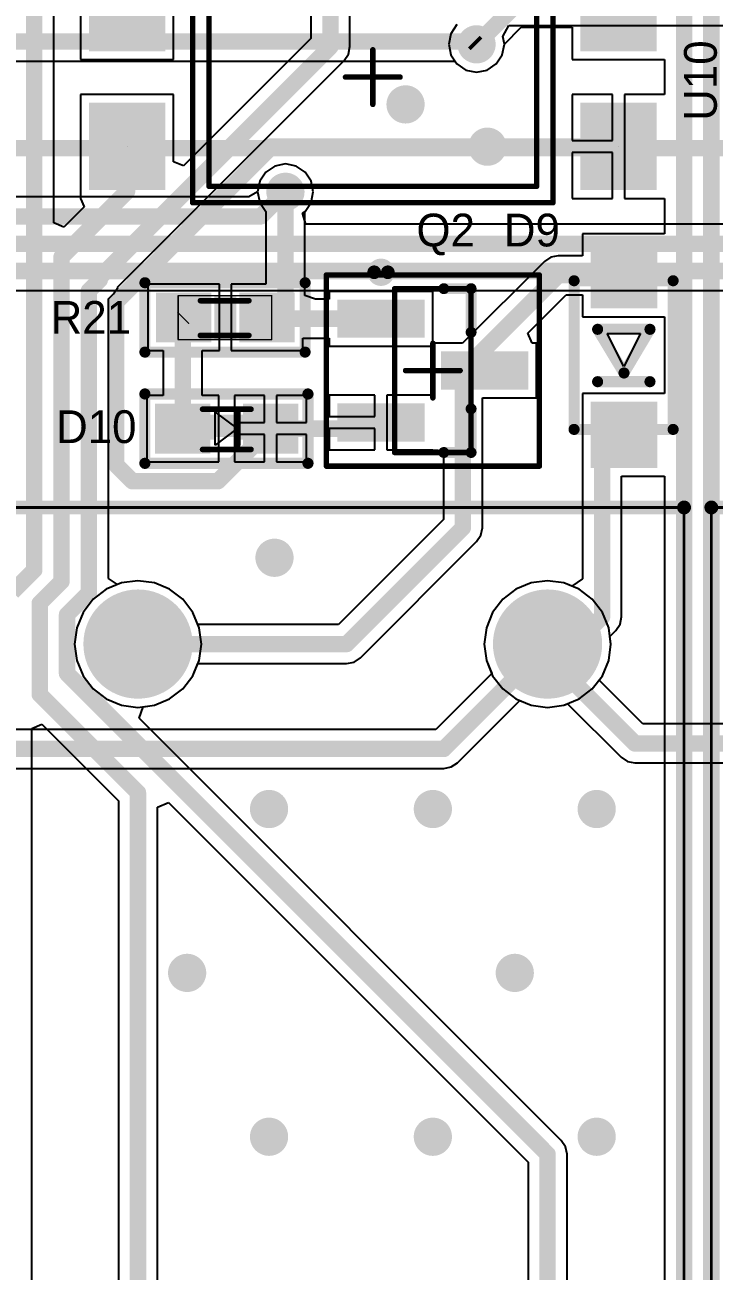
# Model space of a CAD drawing. Header units: millimetres. Extents: x 59 to 152, y 30 to 146.
# Drawn here: x 101.03 to 113.65, y 98.54 to 121.36 of the extents above; entities that cross this region are included whole.
import ezdxf

# ---------------------------------------------------------------- set-up
doc = ezdxf.new("R2010")
doc.units = ezdxf.units.MM
for name, color, linetype in [('BottomLayer', 5, 'Continuous'), ('BottomSolder', 6, 'Continuous'), ('Mechanical1', 6, 'Continuous'), ('Mechanical13', 56, 'Continuous'), ('Mechanical15', 56, 'Continuous'), ('Mechanical16', 56, 'Continuous'), ('Mechanical2', 216, 'Continuous'), ('Mechanical6', 56, 'Continuous'), ('MultiLayer', 9, 'Continuous'), ('PadHoleLayer', 156, 'Continuous'), ('TopLayer', 1, 'Continuous'), ('TopOverlay', 2, 'Continuous'), ('TopPaste', 8, 'Continuous'), ('TopSolder', 216, 'Continuous'), ('ViaHoleLayer', 16, 'Continuous')]:
    doc.layers.add(name, color=color, linetype=linetype)

# ---------------------------------------------------------------- blocks, each defined once
blk = doc.blocks.new('SOD123F_223')
at = {"layer": 'Mechanical16', "const_width": 0.203}
for points in [[(-1.35, 0.914), (-1.35, -0.9)], [(1.372, 0.914), (1.372, -0.9)]]:
    blk.add_lwpolyline(points, dxfattribs=at)
at = {"layer": 'Mechanical16', "const_width": 0.102}
for points in [[(-1.401, 0.914, 1), (-1.299, 0.914, 1)], [(1.321, 0.914, 1), (1.422, 0.914, 1)], [(-1.401, -0.9, 1), (-1.299, -0.9, 1)], [(1.321, -0.9, 1), (1.422, -0.9, 1)]]:
    blk.add_lwpolyline(points, format="xyb", close=True, dxfattribs=at)
at = {"layer": 'Mechanical16'}
for points in [[(-1.8, -0.4), (-1.4, -0.4), (-1.8, 0.407), (-1.4, 0.407)], [(1.422, -0.4), (1.803, -0.4), (1.422, 0.406), (1.803, 0.406)]]:
    blk.add_solid(points, dxfattribs=at)
at = {"layer": 'TopLayer'}
for points in [[(-2.009, -0.559), (-0.891, -0.559), (-2.009, 0.559), (-0.891, 0.559)], [(0.914, -0.559), (2.032, -0.559), (0.914, 0.559), (2.032, 0.559)]]:
    blk.add_solid(points, dxfattribs=at)
at = {"layer": 'TopOverlay'}
for p, q in [((-0.2, 0), (0.406, 0.305)), ((0.406, 0.305), (0.406, -0.3)), ((0.406, -0.3), (-0.2, 0))]:
    blk.add_line(p, q, dxfattribs=at)
at = {"layer": 'TopOverlay', "const_width": 0.203}
for points in [[(-1.35, 0.914), (1.372, 0.914)], [(-0.476, 0.483), (-0.476, -0.476)], [(0.483, 0.483), (-0.318, 0)], [(0.483, 0.483), (0.483, -0.476)], [(-0.318, 0), (0.483, -0.476)], [(-1.35, -0.9), (1.372, -0.9)]]:
    blk.add_lwpolyline(points, dxfattribs=at)
at = {"layer": 'TopOverlay', "const_width": 0.102}
for points in [[(-1.401, 0.914, 1), (-1.299, 0.914, 1)], [(1.321, 0.914, 1), (1.422, 0.914, 1)], [(-0.527, 0.483, 1), (-0.426, 0.483, 1)], [(0.432, 0.483, 1), (0.533, 0.483, 1)], [(0.432, 0.483, 1), (0.533, 0.483, 1)], [(-0.368, 0, 1), (-0.267, 0, 1)], [(-0.368, 0, 1), (-0.267, 0, 1)], [(-0.527, -0.476, 1), (-0.426, -0.476, 1)], [(0.432, -0.476, 1), (0.533, -0.476, 1)], [(0.432, -0.476, 1), (0.533, -0.476, 1)], [(-1.401, -0.9, 1), (-1.299, -0.9, 1)], [(1.321, -0.9, 1), (1.422, -0.9, 1)]]:
    blk.add_lwpolyline(points, format="xyb", close=True, dxfattribs=at)
at = {"layer": 'TopPaste'}
for points in [[(-2.009, -0.559), (-0.891, -0.559), (-2.009, 0.559), (-0.891, 0.559)], [(0.914, -0.559), (2.032, -0.559), (0.914, 0.559), (2.032, 0.559)]]:
    blk.add_solid(points, dxfattribs=at)
at = {"layer": 'TopSolder'}
for points in [[(-2.059, -0.609), (-0.841, -0.609), (-2.059, 0.609), (-0.841, 0.609)], [(0.864, -0.609), (2.082, -0.609), (0.864, 0.609), (2.082, 0.609)]]:
    blk.add_solid(points, dxfattribs=at)
blk = doc.blocks.new('S______RTE24024_242')
at = {"layer": 'BottomLayer', "const_width": 0.95}
for points in [[(-13.175, 3.75, 1), (-12.225, 3.75, 1)], [(-13.175, -3.75, 1), (-12.225, -3.75, 1)]]:
    blk.add_lwpolyline(points, format="xyb", close=True, dxfattribs=at)
at = {"layer": 'BottomSolder', "const_width": 1}
for points in [[(-13.2, 3.75, 1), (-12.2, 3.75, 1)], [(-13.2, -3.75, 1), (-12.2, -3.75, 1)]]:
    blk.add_lwpolyline(points, format="xyb", close=True, dxfattribs=at)
at = {"layer": 'Mechanical1', "const_width": 0.05}
for points in [[(15.2, 6.25), (-15.2, 6.25)], [(-15.2, -6.25), (-15.2, 6.25)]]:
    blk.add_lwpolyline(points, dxfattribs=at)
at = {"layer": 'Mechanical1', "const_width": 0.025}
blk.add_lwpolyline([(-15.212, 6.25, 1), (-15.188, 6.25, 1)], format="xyb", close=True, dxfattribs=at)
blk.add_lwpolyline([(-15.212, 6.25, 1), (-15.188, 6.25, 1)], format="xyb", close=True, dxfattribs=at)
at = {"layer": 'Mechanical15', "const_width": 0.05}
for points in [[(15.2, 6.25), (-15.2, 6.25)], [(-15.2, -6.25), (-15.2, 6.25)]]:
    blk.add_lwpolyline(points, dxfattribs=at)
at = {"layer": 'Mechanical15', "const_width": 0.025}
blk.add_lwpolyline([(-15.212, 6.25, 1), (-15.188, 6.25, 1)], format="xyb", close=True, dxfattribs=at)
blk.add_lwpolyline([(-15.212, 6.25, 1), (-15.188, 6.25, 1)], format="xyb", close=True, dxfattribs=at)
at = {"layer": 'Mechanical2', "const_width": 0.05}
for points in [[(-15.2, -6.25), (-15.2, 6.25)], [(15.2, 6.25), (-15.2, 6.25)]]:
    blk.add_lwpolyline(points, dxfattribs=at)
at = {"layer": 'Mechanical2', "const_width": 0.025}
blk.add_lwpolyline([(-15.212, 6.25, 1), (-15.188, 6.25, 1)], format="xyb", close=True, dxfattribs=at)
blk.add_lwpolyline([(-15.212, 6.25, 1), (-15.188, 6.25, 1)], format="xyb", close=True, dxfattribs=at)
at = {"layer": 'MultiLayer', "const_width": 0.95}
for points in [[(-13.175, 3.75, 1), (-12.225, 3.75, 1)], [(-13.175, -3.75, 1), (-12.225, -3.75, 1)]]:
    blk.add_lwpolyline(points, format="xyb", close=True, dxfattribs=at)
at = {"layer": 'PadHoleLayer', "const_width": 0.65}
for points in [[(-13.025, 3.75, 1), (-12.375, 3.75, 1)], [(-13.025, -3.75, 1), (-12.375, -3.75, 1)]]:
    blk.add_lwpolyline(points, format="xyb", close=True, dxfattribs=at)
at = {"layer": 'TopLayer', "const_width": 0.95}
for points in [[(-13.175, 3.75, 1), (-12.225, 3.75, 1)], [(-13.175, -3.75, 1), (-12.225, -3.75, 1)]]:
    blk.add_lwpolyline(points, format="xyb", close=True, dxfattribs=at)
at = {"layer": 'TopOverlay', "const_width": 0.254}
for points in [[(-15.2, -6.25), (-15.2, 6.25)], [(15.2, 6.25), (-15.2, 6.25)]]:
    blk.add_lwpolyline(points, dxfattribs=at)
at = {"layer": 'TopOverlay', "const_width": 0.127}
blk.add_lwpolyline([(-15.264, 6.25, 1), (-15.137, 6.25, 1)], format="xyb", close=True, dxfattribs=at)
blk.add_lwpolyline([(-15.264, 6.25, 1), (-15.137, 6.25, 1)], format="xyb", close=True, dxfattribs=at)
at = {"layer": 'TopSolder', "const_width": 1}
for points in [[(-13.2, 3.75, 1), (-12.2, 3.75, 1)], [(-13.2, -3.75, 1), (-12.2, -3.75, 1)]]:
    blk.add_lwpolyline(points, format="xyb", close=True, dxfattribs=at)
blk = doc.blocks.new('SOT23_3N_247')
at = {"layer": 'Mechanical13', "const_width": 0.1}
for points in [[(-0.7, -1.5), (-0.7, 1.5)], [(-0.7, 1.5), (0.7, 1.5)], [(0.7, -1.5), (0.7, 1.5)], [(-0.7, -1.5), (0.7, -1.5)]]:
    blk.add_lwpolyline(points, dxfattribs=at)
at = {"layer": 'Mechanical13', "const_width": 0.05}
for points in [[(-0.725, 1.5, 1), (-0.675, 1.5, 1)], [(-0.725, 1.5, 1), (-0.675, 1.5, 1)], [(0.675, 1.5, 1), (0.725, 1.5, 1)], [(0.675, 1.5, 1), (0.725, 1.5, 1)], [(-0.725, -1.5, 1), (-0.675, -1.5, 1)], [(-0.725, -1.5, 1), (-0.675, -1.5, 1)], [(0.675, -1.5, 1), (0.725, -1.5, 1)], [(0.675, -1.5, 1), (0.725, -1.5, 1)]]:
    blk.add_lwpolyline(points, format="xyb", close=True, dxfattribs=at)
at = {"layer": 'Mechanical15', "const_width": 0.1}
for points in [[(-1.95, -1.75), (-1.95, 1.75)], [(-1.95, 1.75), (1.95, 1.75)], [(1.95, -1.75), (1.95, 1.75)], [(0, -0.5), (0, 0.5)], [(-0.5, 0), (0.5, 0)], [(-1.95, -1.75), (1.95, -1.75)]]:
    blk.add_lwpolyline(points, dxfattribs=at)
at = {"layer": 'Mechanical15', "const_width": 0.05}
for points in [[(-1.975, 1.75, 1), (-1.925, 1.75, 1)], [(-1.975, 1.75, 1), (-1.925, 1.75, 1)], [(1.925, 1.75, 1), (1.975, 1.75, 1)], [(1.925, 1.75, 1), (1.975, 1.75, 1)], [(-0.025, 0.5, 1), (0.025, 0.5, 1)], [(-0.525, 0, 1), (-0.475, 0, 1)], [(0.475, 0, 1), (0.525, 0, 1)], [(-0.025, -0.5, 1), (0.025, -0.5, 1)], [(-1.975, -1.75, 1), (-1.925, -1.75, 1)], [(-1.975, -1.75, 1), (-1.925, -1.75, 1)], [(1.925, -1.75, 1), (1.975, -1.75, 1)], [(1.925, -1.75, 1), (1.975, -1.75, 1)]]:
    blk.add_lwpolyline(points, format="xyb", close=True, dxfattribs=at)
at = {"layer": 'TopLayer'}
for points in [[(-0.2, 0.65), (-0.2, 1.25), (-1.7, 0.65), (-1.7, 1.25)], [(1.7, -0.3), (1.7, 0.3), (0.2, -0.3), (0.2, 0.3)], [(-0.2, -1.25), (-0.2, -0.65), (-1.7, -1.25), (-1.7, -0.65)]]:
    blk.add_solid(points, dxfattribs=at)
at = {"layer": 'TopOverlay'}
for points, const_width in [([(-0.825, 1.8, 1), (-1.075, 1.8, 1)], 0.25), ([(-1.137, 1.8, 1), (-1.012, 1.8, 1)], 0.125), ([(-0.887, 1.8, 1), (-0.762, 1.8, 1)], 0.125), ([(0.15, 1.5, 1), (0.25, 1.5, 1)], 0.1), ([(0.65, 1.5, 1), (0.75, 1.5, 1)], 0.1), ([(0.65, 1.5, 1), (0.75, 1.5, 1)], 0.1), ([(0.65, 0.7, 1), (0.75, 0.7, 1)], 0.1), ([(0.65, -0.7, 1), (0.75, -0.7, 1)], 0.1), ([(0.15, -1.5, 1), (0.25, -1.5, 1)], 0.1), ([(0.65, -1.5, 1), (0.75, -1.5, 1)], 0.1), ([(0.65, -1.5, 1), (0.75, -1.5, 1)], 0.1)]:
    blk.add_lwpolyline(points, format="xyb", close=True, dxfattribs=dict(at, const_width=const_width))
at = {"layer": 'TopOverlay', "const_width": 0.2}
for points in [[(0.2, 1.5), (0.7, 1.5)], [(0.7, 0.7), (0.7, 1.5)], [(0.7, -1.5), (0.7, -0.7)], [(0.2, -1.5), (0.7, -1.5)]]:
    blk.add_lwpolyline(points, dxfattribs=at)
at = {"layer": 'TopPaste'}
for points in [[(-0.2, 0.65), (-0.2, 1.25), (-1.7, 0.65), (-1.7, 1.25)], [(1.7, -0.3), (1.7, 0.3), (0.2, -0.3), (0.2, 0.3)], [(-0.2, -1.25), (-0.2, -0.65), (-1.7, -1.25), (-1.7, -0.65)]]:
    blk.add_solid(points, dxfattribs=at)
at = {"layer": 'TopSolder'}
for points in [[(-0.15, 0.6), (-0.15, 1.3), (-1.75, 0.6), (-1.75, 1.3)], [(1.75, -0.35), (1.75, 0.35), (0.15, -0.35), (0.15, 0.35)], [(-0.15, -1.3), (-0.15, -0.6), (-1.75, -1.3), (-1.75, -0.6)]]:
    blk.add_solid(points, dxfattribs=at)
blk = doc.blocks.new('R0603_273')
at = {"layer": 'Mechanical16'}
for points, const_width in [([(-0.85, 0.406), (-0.85, -0.4)], 0.0254), ([(0.864, 0.406), (-0.85, 0.406)], 0.0254), ([(0.457, 0.33), (-0.432, 0.33)], 0.102), ([(0.864, 0.406), (0.864, -0.4)], 0.0254), ([(0.864, -0.4), (-0.85, -0.4)], 0.0254), ([(0.457, -0.306), (-0.432, -0.306)], 0.102)]:
    blk.add_lwpolyline(points, dxfattribs=dict(at, const_width=const_width))
for points, const_width in [([(-0.856, 0.406, 1), (-0.844, 0.406, 1)], 0.0127), ([(-0.856, 0.406, 1), (-0.844, 0.406, 1)], 0.0127), ([(-0.457, 0.33, 1), (-0.407, 0.33, 1)], 0.0508), ([(0.432, 0.33, 1), (0.483, 0.33, 1)], 0.0508), ([(0.857, 0.406, 1), (0.87, 0.406, 1)], 0.0127), ([(0.857, 0.406, 1), (0.87, 0.406, 1)], 0.0127), ([(-0.856, -0.4, 1), (-0.844, -0.4, 1)], 0.0127), ([(-0.856, -0.4, 1), (-0.844, -0.4, 1)], 0.0127), ([(-0.457, -0.306, 1), (-0.407, -0.306, 1)], 0.0508), ([(0.432, -0.306, 1), (0.483, -0.306, 1)], 0.0508), ([(0.857, -0.4, 1), (0.87, -0.4, 1)], 0.0127), ([(0.857, -0.4, 1), (0.87, -0.4, 1)], 0.0127)]:
    blk.add_lwpolyline(points, format="xyb", close=True, dxfattribs=dict(at, const_width=const_width))
for points in [[(-0.838, -0.4), (-0.432, -0.4), (-0.838, 0.406), (-0.432, 0.406)], [(0.432, -0.4), (0.838, -0.4), (0.432, 0.406), (0.838, 0.406)]]:
    blk.add_solid(points, dxfattribs=at)
at = {"layer": 'Mechanical6'}
blk.add_solid([(-0.2, -0.4), (0.203, -0.4), (-0.2, 0.406), (0.203, 0.406)], dxfattribs=at)
at = {"layer": 'TopLayer'}
for points in [[(-1.219, -0.406), (-0.305, -0.406), (-1.219, 0.406), (-0.305, 0.406)], [(0.305, -0.406), (1.219, -0.406), (0.305, 0.406), (1.219, 0.406)]]:
    blk.add_solid(points, dxfattribs=at)
at = {"layer": 'TopOverlay', "const_width": 0.203}
for points in [[(-1.46, 0.635), (-1.46, -0.635)], [(1.473, 0.635), (-1.46, 0.635)], [(1.473, 0.635), (1.473, -0.635)], [(1.473, -0.635), (-1.46, -0.635)]]:
    blk.add_lwpolyline(points, dxfattribs=at)
at = {"layer": 'TopOverlay', "const_width": 0.102}
for points in [[(-1.511, 0.635, 1), (-1.41, 0.635, 1)], [(-1.511, 0.635, 1), (-1.41, 0.635, 1)], [(1.422, 0.635, 1), (1.524, 0.635, 1)], [(1.422, 0.635, 1), (1.524, 0.635, 1)], [(-1.511, -0.635, 1), (-1.41, -0.635, 1)], [(-1.511, -0.635, 1), (-1.41, -0.635, 1)], [(1.422, -0.635, 1), (1.524, -0.635, 1)], [(1.422, -0.635, 1), (1.524, -0.635, 1)]]:
    blk.add_lwpolyline(points, format="xyb", close=True, dxfattribs=at)
at = {"layer": 'TopPaste'}
for points in [[(-1.219, -0.406), (-0.305, -0.406), (-1.219, 0.406), (-0.305, 0.406)], [(0.305, -0.406), (1.219, -0.406), (0.305, 0.406), (1.219, 0.406)]]:
    blk.add_solid(points, dxfattribs=at)
at = {"layer": 'TopSolder'}
for points in [[(-1.269, -0.456), (-0.255, -0.456), (-1.269, 0.456), (-0.255, 0.456)], [(0.255, -0.456), (1.269, -0.456), (0.255, 0.456), (1.269, 0.456)]]:
    blk.add_solid(points, dxfattribs=at)
blk = doc.blocks.new('LTV_816S_312')
at = {"layer": 'Mechanical13', "const_width": 0.1}
for points in [[(-2.3, -3.3), (-2.3, 3.3)], [(2.3, 3.3), (-2.3, 3.3)], [(2.3, -3.3), (2.3, 3.3)], [(2.3, -3.3), (-2.3, -3.3)]]:
    blk.add_lwpolyline(points, dxfattribs=at)
at = {"layer": 'Mechanical13', "const_width": 0.05}
for points in [[(-2.325, 3.3, 1), (-2.275, 3.3, 1)], [(-2.325, 3.3, 1), (-2.275, 3.3, 1)], [(2.275, 3.3, 1), (2.325, 3.3, 1)], [(2.275, 3.3, 1), (2.325, 3.3, 1)], [(-2.325, -3.3, 1), (-2.275, -3.3, 1)], [(-2.325, -3.3, 1), (-2.275, -3.3, 1)], [(2.275, -3.3, 1), (2.325, -3.3, 1)], [(2.275, -3.3, 1), (2.325, -3.3, 1)]]:
    blk.add_lwpolyline(points, format="xyb", close=True, dxfattribs=at)
at = {"layer": 'Mechanical15'}
for points, const_width in [([(2.3, 3.3), (-2.3, 3.3)], 0.05), ([(-2.3, -3.3), (-2.3, 3.3)], 0.05), ([(2.3, -3.3), (2.3, 3.3)], 0.05), ([(0, -0.5), (0, 0.5)], 0.1), ([(0.5, 0), (-0.5, 0)], 0.1), ([(2.3, -3.3), (-2.3, -3.3)], 0.05)]:
    blk.add_lwpolyline(points, dxfattribs=dict(at, const_width=const_width))
for points, const_width in [([(-2.312, 3.3, 1), (-2.288, 3.3, 1)], 0.025), ([(-2.312, 3.3, 1), (-2.288, 3.3, 1)], 0.025), ([(2.288, 3.3, 1), (2.312, 3.3, 1)], 0.025), ([(2.288, 3.3, 1), (2.312, 3.3, 1)], 0.025), ([(-0.025, 0.5, 1), (0.025, 0.5, 1)], 0.05), ([(-0.525, 0, 1), (-0.475, 0, 1)], 0.05), ([(0.475, 0, 1), (0.525, 0, 1)], 0.05), ([(-0.025, -0.5, 1), (0.025, -0.5, 1)], 0.05), ([(-2.312, -3.3, 1), (-2.288, -3.3, 1)], 0.025), ([(-2.312, -3.3, 1), (-2.288, -3.3, 1)], 0.025), ([(2.288, -3.3, 1), (2.312, -3.3, 1)], 0.025), ([(2.288, -3.3, 1), (2.312, -3.3, 1)], 0.025)]:
    blk.add_lwpolyline(points, format="xyb", close=True, dxfattribs=dict(at, const_width=const_width))
at = {"layer": 'PadHoleLayer'}
for points in [[(-1.27, 4.5), (-1.27, 4.5, -1), (-1.27, 4.5), (-1.27, 4.5, -1)], [(1.27, 4.5), (1.27, 4.5, -1), (1.27, 4.5), (1.27, 4.5, -1)], [(-1.27, -4.5), (-1.27, -4.5, -1), (-1.27, -4.5), (-1.27, -4.5, -1)], [(1.27, -4.5), (1.27, -4.5, -1), (1.27, -4.5), (1.27, -4.5, -1)]]:
    blk.add_lwpolyline(points, format="xyb", close=True, dxfattribs=at)
at = {"layer": 'TopLayer'}
for points in [[(-2.02, 3.85), (-0.52, 3.85), (-2.02, 5.15), (-0.52, 5.15)], [(0.52, 3.85), (2.02, 3.85), (0.52, 5.15), (2.02, 5.15)], [(-2.02, -5.15), (-0.52, -5.15), (-2.02, -3.85), (-0.52, -3.85)], [(0.52, -5.15), (2.02, -5.15), (0.52, -3.85), (2.02, -3.85)]]:
    blk.add_solid(points, dxfattribs=at)
at = {"layer": 'TopOverlay', "const_width": 0.1}
for points in [[(2, 3), (-2, 3)], [(-2, -3), (-2, 3)], [(2, -3), (2, 3)], [(2, -3), (-2, -3)]]:
    blk.add_lwpolyline(points, dxfattribs=at)
at = {"layer": 'TopOverlay'}
for points, const_width in [([(-2.025, 3, 1), (-1.975, 3, 1)], 0.05), ([(-2.025, 3, 1), (-1.975, 3, 1)], 0.05), ([(1.975, 3, 1), (2.025, 3, 1)], 0.05), ([(1.975, 3, 1), (2.025, 3, 1)], 0.05), ([(-1.375, -2.5, 1), (-1.625, -2.5, 1)], 0.25), ([(-1.687, -2.5, 1), (-1.563, -2.5, 1)], 0.125), ([(-1.437, -2.5, 1), (-1.312, -2.5, 1)], 0.125), ([(-2.025, -3, 1), (-1.975, -3, 1)], 0.05), ([(-2.025, -3, 1), (-1.975, -3, 1)], 0.05), ([(1.975, -3, 1), (2.025, -3, 1)], 0.05), ([(1.975, -3, 1), (2.025, -3, 1)], 0.05)]:
    blk.add_lwpolyline(points, format="xyb", close=True, dxfattribs=dict(at, const_width=const_width))
at = {"layer": 'TopPaste'}
for points in [[(-2.02, 3.85), (-0.52, 3.85), (-2.02, 5.15), (-0.52, 5.15)], [(0.52, 3.85), (2.02, 3.85), (0.52, 5.15), (2.02, 5.15)], [(-2.02, -5.15), (-0.52, -5.15), (-2.02, -3.85), (-0.52, -3.85)], [(0.52, -5.15), (2.02, -5.15), (0.52, -3.85), (2.02, -3.85)]]:
    blk.add_solid(points, dxfattribs=at)
at = {"layer": 'TopSolder'}
for points in [[(-2.07, 3.8), (-0.47, 3.8), (-2.07, 5.2), (-0.47, 5.2)], [(0.47, 3.8), (2.07, 3.8), (0.47, 5.2), (2.07, 5.2)], [(-2.07, -5.2), (-0.47, -5.2), (-2.07, -3.8), (-0.47, -3.8)], [(0.47, -5.2), (2.07, -5.2), (0.47, -3.8), (2.07, -3.8)]]:
    blk.add_solid(points, dxfattribs=at)
blk = doc.blocks.new('S______RTE24024_331')
at = {"layer": 'Mechanical1', "const_width": 0.05}
for points in [[(-15.2, -6.25), (-15.2, 6.25)], [(15.2, -6.25), (-15.2, -6.25)]]:
    blk.add_lwpolyline(points, dxfattribs=at)
at = {"layer": 'Mechanical1', "const_width": 0.025}
blk.add_lwpolyline([(-15.212, -6.25, 1), (-15.188, -6.25, 1)], format="xyb", close=True, dxfattribs=at)
blk.add_lwpolyline([(-15.212, -6.25, 1), (-15.188, -6.25, 1)], format="xyb", close=True, dxfattribs=at)
at = {"layer": 'Mechanical15', "const_width": 0.05}
for points in [[(-15.2, -6.25), (-15.2, 6.25)], [(15.2, -6.25), (-15.2, -6.25)]]:
    blk.add_lwpolyline(points, dxfattribs=at)
at = {"layer": 'Mechanical15', "const_width": 0.025}
blk.add_lwpolyline([(-15.212, -6.25, 1), (-15.188, -6.25, 1)], format="xyb", close=True, dxfattribs=at)
blk.add_lwpolyline([(-15.212, -6.25, 1), (-15.188, -6.25, 1)], format="xyb", close=True, dxfattribs=at)
at = {"layer": 'Mechanical2', "const_width": 0.05}
for points in [[(-15.2, -6.25), (-15.2, 6.25)], [(15.2, -6.25), (-15.2, -6.25)]]:
    blk.add_lwpolyline(points, dxfattribs=at)
at = {"layer": 'Mechanical2', "const_width": 0.025}
blk.add_lwpolyline([(-15.212, -6.25, 1), (-15.188, -6.25, 1)], format="xyb", close=True, dxfattribs=at)
blk.add_lwpolyline([(-15.212, -6.25, 1), (-15.188, -6.25, 1)], format="xyb", close=True, dxfattribs=at)
at = {"layer": 'TopOverlay', "const_width": 0.254}
for points in [[(-15.2, -6.25), (-15.2, 6.25)], [(15.2, -6.25), (-15.2, -6.25)]]:
    blk.add_lwpolyline(points, dxfattribs=at)
at = {"layer": 'TopOverlay', "const_width": 0.127}
blk.add_lwpolyline([(-15.264, -6.25, 1), (-15.137, -6.25, 1)], format="xyb", close=True, dxfattribs=at)
blk.add_lwpolyline([(-15.264, -6.25, 1), (-15.137, -6.25, 1)], format="xyb", close=True, dxfattribs=at)
blk = doc.blocks.new('CHIP_LED0603_335')
at = {"layer": 'Mechanical16', "const_width": 0.102}
for points in [[(-0.356, -0.432), (-0.356, 0.457)], [(0.381, -0.432), (0.381, 0.457)]]:
    blk.add_lwpolyline(points, dxfattribs=at)
at = {"layer": 'Mechanical16', "const_width": 0.0508}
for points in [[(-0.381, 0.457, 1), (-0.331, 0.457, 1)], [(0.356, 0.457, 1), (0.406, 0.457, 1)], [(-0.381, -0.432, 1), (-0.331, -0.432, 1)], [(0.356, -0.432, 1), (0.406, -0.432, 1)]]:
    blk.add_lwpolyline(points, format="xyb", close=True, dxfattribs=at)
at = {"layer": 'Mechanical16'}
for points in [[(-0.203, 0.202), (0.203, 0.202), (-0.203, 1.065), (0.203, 1.065)], [(-0.203, -1.068), (0.203, -1.068), (-0.203, -0.205), (0.203, -0.205)]]:
    blk.add_solid(points, dxfattribs=at)
at = {"layer": 'Mechanical6'}
blk.add_solid([(-0.255, -0.4), (0.153, -0.4), (-0.255, 0.406), (0.153, 0.406)], dxfattribs=at)
at = {"layer": 'TopLayer'}
for points in [[(0.406, 0.356), (0.406, 1.27), (-0.406, 0.356), (-0.406, 1.27)], [(0.406, -1.251), (0.406, -0.337), (-0.406, -1.251), (-0.406, -0.337)]]:
    blk.add_solid(points, dxfattribs=at)
at = {"layer": 'TopOverlay'}
for p, q in [((-0.3, -0.2), (0, 0.2)), ((0, 0.2), (0.3, -0.2)), ((0.3, -0.2), (-0.3, -0.2))]:
    blk.add_line(p, q, dxfattribs=at)
for points, const_width in [([(0.635, 1.499), (-0.635, 1.499)], 0.203), ([(-0.635, -1.488), (-0.635, 1.499)], 0.203), ([(0.635, -1.488), (0.635, 1.499)], 0.203), ([(0.3, 0.2), (-0.3, 0.2)], 0.127), ([(0.635, -1.488), (-0.635, -1.488)], 0.203)]:
    blk.add_lwpolyline(points, dxfattribs=dict(at, const_width=const_width))
for points, const_width in [([(-0.686, 1.499, 1), (-0.584, 1.499, 1)], 0.102), ([(-0.686, 1.499, 1), (-0.584, 1.499, 1)], 0.102), ([(0.584, 1.499, 1), (0.686, 1.499, 1)], 0.102), ([(0.584, 1.499, 1), (0.686, 1.499, 1)], 0.102), ([(-0.332, 0.2, 1), (-0.268, 0.2, 1)], 0.0635), ([(0.268, 0.2, 1), (0.332, 0.2, 1)], 0.0635), ([(-0.686, -1.488, 1), (-0.584, -1.488, 1)], 0.102), ([(-0.686, -1.488, 1), (-0.584, -1.488, 1)], 0.102), ([(0.584, -1.488, 1), (0.686, -1.488, 1)], 0.102), ([(0.584, -1.488, 1), (0.686, -1.488, 1)], 0.102)]:
    blk.add_lwpolyline(points, format="xyb", close=True, dxfattribs=dict(at, const_width=const_width))
at = {"layer": 'TopPaste'}
for points in [[(0.406, 0.356), (0.406, 1.27), (-0.406, 0.356), (-0.406, 1.27)], [(0.406, -1.251), (0.406, -0.337), (-0.406, -1.251), (-0.406, -0.337)]]:
    blk.add_solid(points, dxfattribs=at)
at = {"layer": 'TopSolder'}
for points in [[(0.456, 0.306), (0.456, 1.32), (-0.456, 0.306), (-0.456, 1.32)], [(0.456, -1.301), (0.456, -0.287), (-0.456, -1.301), (-0.456, -0.287)]]:
    blk.add_solid(points, dxfattribs=at)

msp = doc.modelspace()

# ---------------------------------------------------------------- linework, layer by layer
at = {"layer": 'BottomLayer'}
for p, q in [((109.781, 121.143), (109.894, 121.343)), ((109.894, 121.343), (121.537, 121.343)), ((109.771, 120.805), (109.81, 121)), ((109.81, 121), (109.781, 121.143)), ((97.328, 120.693), (108.904, 120.693)), ((108.904, 120.693), (108.94, 120.64)), ((109.66, 120.64), (109.771, 120.805)), ((108.94, 120.64), (109.105, 120.529)), ((109.105, 120.529), (109.3, 120.49)), ((109.3, 120.49), (109.495, 120.529)), ((109.495, 120.529), (109.66, 120.64)), ((105.44, 118.66), (105.329, 118.495)), ((105.605, 118.771), (105.44, 118.66)), ((105.8, 118.81), (105.605, 118.771)), ((105.995, 118.771), (105.8, 118.81)), ((106.16, 118.66), (105.995, 118.771)), ((106.271, 118.495), (106.16, 118.66)), ((105.329, 118.495), (105.29, 118.3)), ((106.31, 118.3), (106.271, 118.495)), ((105.128, 118.207), (94.528, 118.207)), ((105.29, 118.3), (105.128, 118.207)), ((106.271, 118.105), (106.31, 118.3)), ((106.16, 117.94), (106.271, 118.105)), ((106.112, 117.907), (106.16, 117.94)), ((106.172, 117.707), (106.112, 117.907)), ((116.75, 117.707), (106.172, 117.707)), ((85.45, 116.493), (130.15, 116.493)), ((102.8, 111.14), (102.52, 111.025)), ((103.1, 111.18), (102.8, 111.14)), ((103.4, 111.14), (103.1, 111.18)), ((103.68, 111.025), (103.4, 111.14)), ((110.3, 111.14), (110.02, 111.025)), ((110.6, 111.18), (110.3, 111.14)), ((110.9, 111.14), (110.6, 111.18)), ((111.18, 111.025), (110.9, 111.14)), ((102.52, 111.025), (102.28, 110.84)), ((103.92, 110.84), (103.68, 111.025)), ((110.02, 111.025), (109.78, 110.84)), ((111.42, 110.84), (111.18, 111.025)), ((102.28, 110.84), (102.095, 110.6)), ((104.105, 110.6), (103.92, 110.84)), ((109.78, 110.84), (109.595, 110.6)), ((111.605, 110.6), (111.42, 110.84)), ((102.095, 110.6), (101.98, 110.32)), ((104.22, 110.32), (104.105, 110.6)), ((109.595, 110.6), (109.48, 110.32)), ((111.72, 110.32), (111.605, 110.6)), ((101.98, 110.32), (101.94, 110.02)), ((104.26, 110.02), (104.22, 110.32)), ((109.48, 110.32), (109.44, 110.02)), ((111.76, 110.02), (111.72, 110.32)), ((101.94, 110.02), (101.98, 109.72)), ((104.22, 109.72), (104.26, 110.02)), ((109.44, 110.02), (109.48, 109.72)), ((111.72, 109.72), (111.76, 110.02)), ((101.98, 109.72), (102.095, 109.44)), ((104.105, 109.44), (104.22, 109.72)), ((109.48, 109.72), (109.578, 109.483)), ((111.605, 109.44), (111.72, 109.72)), ((102.095, 109.44), (102.28, 109.2)), ((103.92, 109.2), (104.105, 109.44)), ((109.578, 109.483), (108.552, 108.457)), ((111.544, 109.361), (111.605, 109.44)), ((112.348, 108.557), (111.544, 109.361)), ((102.28, 109.2), (102.52, 109.015)), ((103.68, 109.015), (103.92, 109.2)), ((102.52, 109.015), (102.8, 108.9)), ((102.8, 108.9), (103.1, 108.86)), ((103.1, 108.86), (103.4, 108.9)), ((103.4, 108.9), (103.68, 109.015)), ((108.952, 107.848), (110.091, 108.986)), ((110.091, 108.986), (110.3, 108.9)), ((110.3, 108.9), (110.6, 108.86)), ((110.6, 108.86), (110.9, 108.9)), ((110.9, 108.9), (110.968, 108.928)), ((110.968, 108.928), (111.948, 107.948)), ((108.552, 108.457), (99.648, 108.457)), ((121.652, 108.557), (112.348, 108.557)), ((111.948, 107.948), (112.063, 107.87)), ((99.5, 107.743), (108.7, 107.743)), ((108.7, 107.743), (108.837, 107.77)), ((108.837, 107.77), (108.952, 107.848)), ((112.063, 107.87), (112.2, 107.843)), ((112.2, 107.843), (121.8, 107.843))]:
    msp.add_line(p, q, dxfattribs=at)
at = {"layer": 'BottomLayer', "const_width": 0.3}
for points in [[(88.357, 121.05), (109.25, 121.05)], [(109.25, 121.05), (109.3, 121)], [(95.9, 119.1), (134.2, 119.1)], [(105.35, 117.85), (105.8, 118.3)], [(85.864, 117.85), (105.35, 117.85)], [(85.657, 117.35), (116.75, 117.35)], [(85.45, 116.85), (130.15, 116.85)], [(108.7, 108.1), (111.1, 110.5)], [(111.1, 109.3), (111.1, 110.5)], [(111.1, 109.3), (112.2, 108.2)], [(99.5, 108.1), (108.7, 108.1)], [(112.2, 108.2), (121.8, 108.2)]]:
    msp.add_lwpolyline(points, dxfattribs=at)
at = {"layer": 'BottomLayer'}
for points, const_width in [([(109.15, 121, 1), (109.45, 121, 1)], 0.3), ([(109.175, 121.05, 1), (109.325, 121.05, 1)], 0.15), ([(109.175, 121.05, 1), (109.325, 121.05, 1)], 0.15), ([(109.225, 121, 1), (109.375, 121, 1)], 0.15), ([(107.85, 119.9, 1), (108.15, 119.9, 1)], 0.3), ([(109.35, 119.126, 1), (109.65, 119.126, 1)], 0.3), ([(105.65, 118.3, 1), (105.95, 118.3, 1)], 0.3), ([(105.725, 118.3, 1), (105.875, 118.3, 1)], 0.15), ([(105.275, 117.85, 1), (105.425, 117.85, 1)], 0.15), ([(105.275, 117.85, 1), (105.425, 117.85, 1)], 0.15), ([(105.45, 111.6, 1), (105.75, 111.6, 1)], 0.3), ([(111.025, 110.5, 1), (111.175, 110.5, 1)], 0.15), ([(111.025, 110.5, 1), (111.175, 110.5, 1)], 0.15), ([(111.025, 109.3, 1), (111.175, 109.3, 1)], 0.15), ([(111.025, 109.3, 1), (111.175, 109.3, 1)], 0.15), ([(108.625, 108.1, 1), (108.775, 108.1, 1)], 0.15), ([(108.625, 108.1, 1), (108.775, 108.1, 1)], 0.15), ([(112.125, 108.2, 1), (112.275, 108.2, 1)], 0.15), ([(112.125, 108.2, 1), (112.275, 108.2, 1)], 0.15), ([(105.35, 107, 1), (105.65, 107, 1)], 0.3), ([(108.35, 107, 1), (108.65, 107, 1)], 0.3), ([(111.35, 107, 1), (111.65, 107, 1)], 0.3), ([(103.85, 104, 1), (104.15, 104, 1)], 0.3), ([(109.85, 104, 1), (110.15, 104, 1)], 0.3), ([(105.35, 101, 1), (105.65, 101, 1)], 0.3), ([(108.35, 101, 1), (108.65, 101, 1)], 0.3), ([(111.35, 101, 1), (111.65, 101, 1)], 0.3)]:
    msp.add_lwpolyline(points, format="xyb", close=True, dxfattribs=dict(at, const_width=const_width))
at = {"layer": 'BottomSolder', "const_width": 0.35}
for points in [[(109.125, 121, 1), (109.475, 121, 1)], [(107.825, 119.9, 1), (108.175, 119.9, 1)], [(109.325, 119.126, 1), (109.675, 119.126, 1)], [(105.625, 118.3, 1), (105.975, 118.3, 1)], [(105.425, 111.6, 1), (105.775, 111.6, 1)], [(105.325, 107, 1), (105.675, 107, 1)], [(108.325, 107, 1), (108.675, 107, 1)], [(111.325, 107, 1), (111.675, 107, 1)], [(103.825, 104, 1), (104.175, 104, 1)], [(109.825, 104, 1), (110.175, 104, 1)], [(105.325, 101, 1), (105.675, 101, 1)], [(108.325, 101, 1), (108.675, 101, 1)], [(111.325, 101, 1), (111.675, 101, 1)]]:
    msp.add_lwpolyline(points, format="xyb", close=True, dxfattribs=at)
at = {"layer": 'MultiLayer', "const_width": 0.3}
for points in [[(109.15, 121, 1), (109.45, 121, 1)], [(107.85, 119.9, 1), (108.15, 119.9, 1)], [(109.35, 119.126, 1), (109.65, 119.126, 1)], [(105.65, 118.3, 1), (105.95, 118.3, 1)], [(105.45, 111.6, 1), (105.75, 111.6, 1)], [(105.35, 107, 1), (105.65, 107, 1)], [(108.35, 107, 1), (108.65, 107, 1)], [(111.35, 107, 1), (111.65, 107, 1)], [(103.85, 104, 1), (104.15, 104, 1)], [(109.85, 104, 1), (110.15, 104, 1)], [(105.35, 101, 1), (105.65, 101, 1)], [(108.35, 101, 1), (108.65, 101, 1)], [(111.35, 101, 1), (111.65, 101, 1)]]:
    msp.add_lwpolyline(points, format="xyb", close=True, dxfattribs=at)
at = {"layer": 'TopLayer'}
for p, q in [((101.557, 117.73), (101.557, 123.596)), ((106.268, 123.094), (106.268, 121.106)), ((106.982, 120.958), (106.982, 123.094)), ((102.05, 122.62), (102.05, 120.72)), ((103.75, 120.72), (103.75, 121.831)), ((108.829, 121.195), (108.79, 121)), ((108.94, 121.36), (108.829, 121.195)), ((109.809, 121.004), (110.118, 121.313)), ((110.118, 121.313), (111.05, 121.313)), ((111.05, 121.313), (111.05, 120.72)), ((106.268, 121.106), (103.935, 118.773)), ((106.955, 120.822), (106.982, 120.958)), ((108.79, 121), (108.829, 120.805)), ((109.771, 120.805), (109.81, 121)), ((109.81, 121), (109.809, 121.004)), ((102.05, 120.72), (103.75, 120.72)), ((102.732, 116.56), (106.877, 120.706)), ((106.877, 120.706), (106.955, 120.822)), ((108.829, 120.805), (108.94, 120.64)), ((109.66, 120.64), (109.771, 120.805)), ((111.05, 120.72), (112.743, 120.72)), ((112.743, 120.72), (112.743, 120.08)), ((108.94, 120.64), (109.105, 120.529)), ((109.105, 120.529), (109.3, 120.49)), ((109.3, 120.49), (109.495, 120.529)), ((109.495, 120.529), (109.66, 120.64)), ((103.75, 120.08), (102.05, 120.08)), ((102.05, 120.08), (102.05, 118.18)), ((103.75, 118.849), (103.75, 120.08)), ((111.79, 120.08), (111.05, 120.08)), ((111.05, 120.08), (111.05, 119.24)), ((111.79, 119.24), (111.79, 120.08)), ((112.743, 120.08), (112.01, 120.08)), ((112.01, 120.08), (112.01, 119.13)), ((111.05, 119.24), (111.79, 119.24)), ((112.01, 119.13), (112.01, 118.18)), ((111.79, 119.02), (111.05, 119.02)), ((111.05, 119.02), (111.05, 118.18)), ((111.79, 118.18), (111.79, 119.02)), ((103.935, 118.773), (103.75, 118.849)), ((105.44, 118.66), (105.329, 118.495)), ((105.605, 118.771), (105.44, 118.66)), ((105.8, 118.81), (105.605, 118.771)), ((105.995, 118.771), (105.8, 118.81)), ((106.16, 118.66), (105.995, 118.771)), ((106.271, 118.495), (106.16, 118.66)), ((105.329, 118.495), (105.29, 118.3)), ((106.31, 118.3), (106.271, 118.495)), ((102.05, 118.18), (102.05, 118.18)), ((102.05, 118.18), (102.114, 118.026)), ((105.29, 118.3), (105.329, 118.105)), ((106.271, 118.105), (106.31, 118.3)), ((111.05, 118.18), (111.79, 118.18)), ((112.01, 118.18), (112.743, 118.18)), ((112.743, 118.18), (112.743, 117.532)), ((102.114, 118.026), (101.742, 117.653)), ((105.329, 118.105), (105.44, 117.94)), ((106.16, 117.94), (106.271, 118.105)), ((101.742, 117.653), (101.557, 117.73)), ((105.44, 117.94), (105.443, 117.937)), ((105.443, 117.937), (105.443, 116.606)), ((106.157, 117.937), (106.16, 117.94)), ((106.157, 116.4), (106.157, 117.937)), ((112.743, 117.532), (111.241, 117.532)), ((111.241, 117.532), (111.241, 117.13)), ((110.659, 117.103), (110.544, 117.026)), ((110.796, 117.13), (110.659, 117.103)), ((111.241, 117.13), (110.796, 117.13)), ((110.544, 117.026), (109.045, 115.527)), ((104.595, 116.606), (103.281, 116.606)), ((103.281, 116.606), (103.281, 115.394)), ((104.595, 115.394), (104.595, 116.606)), ((105.443, 116.606), (104.805, 116.606)), ((104.805, 116.606), (104.805, 115.394)), ((102.557, 116.339), (102.652, 116.434)), ((102.652, 116.434), (102.73, 116.55)), ((102.73, 116.55), (102.732, 116.56)), ((106.348, 116.334), (106.157, 116.4)), ((108.5, 116.477), (106.6, 116.477)), ((106.6, 116.477), (106.6, 116.334)), ((108.5, 115.677), (108.5, 116.477)), ((110.239, 115.712), (110.944, 116.416)), ((110.944, 116.416), (111.241, 116.416)), ((111.241, 116.416), (111.241, 116.014)), ((102.557, 111.22), (102.557, 116.339)), ((106.6, 116.334), (106.348, 116.334)), ((111.241, 116.014), (112.743, 116.014)), ((112.743, 116.014), (112.743, 114.609)), ((108.5, 115.527), (108.5, 115.677)), ((110.316, 115.527), (110.239, 115.712)), ((106.119, 115.394), (106.119, 115.62)), ((106.119, 115.62), (106.6, 115.62)), ((106.6, 115.62), (106.6, 115.477)), ((106.6, 115.477), (108.3, 115.477)), ((108.3, 115.477), (108.5, 115.477)), ((108.7, 115.527), (108.5, 115.527)), ((108.5, 115.477), (108.5, 115.327)), ((109.045, 115.527), (108.7, 115.527)), ((110.4, 115.527), (110.316, 115.527)), ((110.4, 114.527), (110.4, 115.527)), ((103.281, 115.394), (103.564, 115.394)), ((103.564, 115.394), (103.564, 114.57)), ((104.277, 114.57), (104.277, 115.394)), ((104.277, 115.394), (104.595, 115.394)), ((104.805, 115.394), (106.119, 115.394)), ((108.5, 115.327), (108.5, 114.777)), ((108.5, 114.777), (108.5, 114.577)), ((103.564, 114.57), (103.263, 114.57)), ((103.263, 114.57), (103.263, 113.357)), ((104.578, 114.57), (104.277, 114.57)), ((104.578, 113.357), (104.578, 114.57)), ((105.417, 114.57), (104.87, 114.57)), ((104.87, 114.57), (104.87, 114.074)), ((105.417, 114.074), (105.417, 114.57)), ((106.184, 114.57), (105.637, 114.57)), ((105.637, 114.57), (105.637, 114.074)), ((106.184, 114.074), (106.184, 114.57)), ((107.44, 114.577), (106.6, 114.577)), ((106.6, 114.577), (106.6, 114.187)), ((107.44, 114.187), (107.44, 114.577)), ((108.346, 114.577), (107.66, 114.577)), ((107.66, 114.577), (107.66, 114.077)), ((108.5, 114.577), (108.346, 114.577)), ((112.743, 114.609), (111.241, 114.609)), ((111.241, 114.609), (111.241, 113.091)), ((109.407, 112.15), (109.407, 114.527)), ((109.407, 114.527), (110.4, 114.527)), ((104.87, 114.074), (105.417, 114.074)), ((105.637, 114.074), (106.184, 114.074)), ((106.6, 114.187), (107.44, 114.187)), ((107.66, 114.077), (107.66, 113.577)), ((105.417, 113.854), (104.87, 113.854)), ((104.87, 113.854), (104.87, 113.357)), ((105.417, 113.357), (105.417, 113.854)), ((106.184, 113.854), (105.637, 113.854)), ((105.637, 113.854), (105.637, 113.357)), ((106.184, 113.357), (106.184, 113.854)), ((107.44, 113.967), (106.6, 113.967)), ((106.6, 113.967), (106.6, 113.577)), ((107.44, 113.577), (107.44, 113.967)), ((106.6, 113.577), (107.44, 113.577)), ((107.66, 113.577), (108.493, 113.577)), ((108.493, 113.577), (108.5, 113.577)), ((108.5, 113.577), (108.693, 113.561)), ((108.693, 113.561), (108.693, 112.298)), ((103.263, 113.357), (104.578, 113.357)), ((104.87, 113.357), (105.417, 113.357)), ((105.637, 113.357), (106.184, 113.357)), ((111.241, 113.091), (111.243, 113.091)), ((111.243, 113.091), (111.243, 111.215)), ((111.957, 110.52), (111.957, 113.091)), ((111.957, 113.091), (112.743, 113.091)), ((112.743, 113.091), (112.743, 93.948)), ((108.693, 112.298), (106.772, 110.377)), ((109.38, 112.013), (109.407, 112.15)), ((107.172, 109.768), (109.302, 111.898)), ((109.302, 111.898), (109.38, 112.013)), ((102.723, 111.109), (102.557, 111.22)), ((102.8, 111.14), (102.723, 111.109)), ((103.1, 111.18), (102.8, 111.14)), ((103.4, 111.14), (103.1, 111.18)), ((103.68, 111.025), (103.4, 111.14)), ((110.3, 111.14), (110.02, 111.025)), ((110.6, 111.18), (110.3, 111.14)), ((110.9, 111.14), (110.6, 111.18)), ((111.043, 111.081), (110.9, 111.14)), ((111.243, 111.215), (111.043, 111.081)), ((103.92, 110.84), (103.68, 111.025)), ((110.02, 111.025), (109.78, 110.84)), ((104.105, 110.6), (103.92, 110.84)), ((109.78, 110.84), (109.595, 110.6)), ((104.197, 110.377), (104.105, 110.6)), ((109.595, 110.6), (109.48, 110.32)), ((111.93, 110.383), (111.957, 110.52)), ((106.772, 110.377), (104.197, 110.377)), ((109.48, 110.32), (109.44, 110.02)), ((111.742, 110.157), (111.852, 110.268)), ((111.852, 110.268), (111.93, 110.383)), ((109.44, 110.02), (109.48, 109.72)), ((111.72, 109.72), (111.76, 110.02)), ((111.76, 110.02), (111.742, 110.157)), ((107.057, 109.69), (107.172, 109.768)), ((104.105, 109.44), (104.197, 109.663)), ((104.197, 109.663), (106.92, 109.663)), ((106.92, 109.663), (107.057, 109.69)), ((109.48, 109.72), (109.595, 109.44)), ((111.605, 109.44), (111.72, 109.72)), ((103.92, 109.2), (104.105, 109.44)), ((109.595, 109.44), (109.78, 109.2)), ((111.42, 109.2), (111.605, 109.44)), ((103.68, 109.015), (103.92, 109.2)), ((109.78, 109.2), (110.02, 109.015)), ((111.18, 109.015), (111.42, 109.2)), ((103.124, 108.662), (103.196, 108.873)), ((103.196, 108.873), (103.4, 108.9)), ((103.4, 108.9), (103.68, 109.015)), ((110.02, 109.015), (110.3, 108.9)), ((110.3, 108.9), (110.6, 108.86)), ((110.6, 108.86), (110.9, 108.9)), ((110.9, 108.9), (111.18, 109.015)), ((110.852, 100.934), (103.124, 108.662)), ((101.157, 108.477), (101.342, 108.554)), ((101.157, 92.905), (101.157, 108.477)), ((101.342, 108.554), (102.743, 107.152)), ((102.743, 107.152), (102.743, 95.877)), ((103.457, 107.037), (103.657, 107.12)), ((103.457, 95.877), (103.457, 107.037)), ((103.657, 107.12), (110.243, 100.534)), ((110.93, 100.818), (110.852, 100.934)), ((110.957, 100.682), (110.93, 100.818)), ((110.957, 95.877), (110.957, 100.682)), ((110.243, 100.534), (110.243, 95.877))]:
    msp.add_line(p, q, dxfattribs=at)
at = {"layer": 'TopLayer', "const_width": 0.3}
for points in [[(113.6, 92.8), (113.6, 126.9)], [(113.1, 93.8), (113.1, 126.5)], [(101.2, 111.373), (101.2, 124.893)], [(106.625, 120.958), (106.625, 123.687)], [(109.3, 121), (109.97, 121.67)], [(102.4, 116.733), (106.625, 120.958)], [(102.7, 116.28), (105.5, 119.08)], [(102.9, 118.307), (102.9, 119.13)], [(105.5, 119.08), (105.5, 119.126)], [(105.5, 119.126), (109.5, 119.126)], [(109.5, 119.126), (111.6, 119.126)], [(101.7, 117.107), (102.9, 118.307)], [(105.8, 116.4), (105.8, 118.3)], [(101.7, 111.166), (101.7, 117.107)], [(102.2, 116.487), (102.4, 116.687)], [(102.4, 116.687), (102.4, 116.733)], [(109.05, 115.027), (110.796, 116.773)], [(110.796, 116.773), (111.6, 116.773)], [(102.2, 110.958), (102.2, 116.487)], [(102.7, 113.3), (102.7, 116.28)], [(105.377, 115.977), (105.8, 116.4)], [(103.92, 115.982), (103.938, 116)], [(103.92, 113.964), (103.92, 115.982)], [(105.377, 115.977), (107.15, 115.977)], [(109.05, 112.15), (109.05, 115.027)], [(104.563, 113), (105.527, 113.964)], [(105.527, 113.964), (107.037, 113.964)], [(107.037, 113.964), (107.15, 114.077)], [(111.6, 110.52), (111.6, 113.85)], [(102.7, 113.3), (103, 113)], [(103, 113), (104.563, 113)], [(106.92, 110.02), (109.05, 112.15)], [(100.8, 110.973), (101.2, 111.373)], [(101.3, 110.766), (101.7, 111.166)], [(101.8, 110.558), (102.2, 110.958)], [(101.3, 109.1), (101.3, 110.766)], [(101.8, 109.482), (101.8, 110.558)], [(111.1, 110.02), (111.6, 110.52)], [(103.6, 110.02), (106.92, 110.02)], [(101.8, 109.482), (110.6, 100.682)], [(101.3, 109.1), (103.1, 107.3)], [(103.1, 94.78), (103.1, 107.3)], [(110.6, 94.78), (110.6, 100.682)]]:
    msp.add_lwpolyline(points, dxfattribs=at)
at = {"layer": 'TopLayer'}
for points, const_width in [([(109.15, 121, 1), (109.45, 121, 1)], 0.3), ([(109.225, 121, 1), (109.375, 121, 1)], 0.15), ([(106.55, 120.958, 1), (106.7, 120.958, 1)], 0.15), ([(106.55, 120.958, 1), (106.7, 120.958, 1)], 0.15), ([(107.85, 119.9, 1), (108.15, 119.9, 1)], 0.3), ([(109.35, 119.126, 1), (109.65, 119.126, 1)], 0.3), ([(102.825, 119.13, 1), (102.975, 119.13, 1)], 0.15), ([(105.425, 119.126, 1), (105.575, 119.126, 1)], 0.15), ([(105.425, 119.126, 1), (105.575, 119.126, 1)], 0.15), ([(105.425, 119.08, 1), (105.575, 119.08, 1)], 0.15), ([(105.425, 119.08, 1), (105.575, 119.08, 1)], 0.15), ([(109.425, 119.126, 1), (109.575, 119.126, 1)], 0.15), ([(109.425, 119.126, 1), (109.575, 119.126, 1)], 0.15), ([(111.525, 119.126, 1), (111.675, 119.126, 1)], 0.15), ([(102.825, 118.307, 1), (102.975, 118.307, 1)], 0.15), ([(102.825, 118.307, 1), (102.975, 118.307, 1)], 0.15), ([(105.65, 118.3, 1), (105.95, 118.3, 1)], 0.3), ([(105.725, 118.3, 1), (105.875, 118.3, 1)], 0.15), ([(101.625, 117.107, 1), (101.775, 117.107, 1)], 0.15), ([(101.625, 117.107, 1), (101.775, 117.107, 1)], 0.15), ([(102.325, 116.733, 1), (102.475, 116.733, 1)], 0.15), ([(102.325, 116.733, 1), (102.475, 116.733, 1)], 0.15), ([(102.325, 116.687, 1), (102.475, 116.687, 1)], 0.15), ([(102.325, 116.687, 1), (102.475, 116.687, 1)], 0.15), ([(110.721, 116.773, 1), (110.871, 116.773, 1)], 0.15), ([(110.721, 116.773, 1), (110.871, 116.773, 1)], 0.15), ([(111.525, 116.773, 1), (111.675, 116.773, 1)], 0.15), ([(102.125, 116.487, 1), (102.275, 116.487, 1)], 0.15), ([(102.125, 116.487, 1), (102.275, 116.487, 1)], 0.15), ([(102.625, 116.28, 1), (102.775, 116.28, 1)], 0.15), ([(102.625, 116.28, 1), (102.775, 116.28, 1)], 0.15), ([(105.725, 116.4, 1), (105.875, 116.4, 1)], 0.15), ([(105.725, 116.4, 1), (105.875, 116.4, 1)], 0.15), ([(103.845, 115.982, 1), (103.995, 115.982, 1)], 0.15), ([(103.845, 115.982, 1), (103.995, 115.982, 1)], 0.15), ([(103.863, 116, 1), (104.013, 116, 1)], 0.15), ([(105.302, 115.977, 1), (105.452, 115.977, 1)], 0.15), ([(105.302, 115.977, 1), (105.452, 115.977, 1)], 0.15), ([(107.075, 115.977, 1), (107.225, 115.977, 1)], 0.15), ([(108.975, 115.027, 1), (109.125, 115.027, 1)], 0.15), ([(108.975, 115.027, 1), (109.125, 115.027, 1)], 0.15), ([(103.845, 113.964, 1), (103.995, 113.964, 1)], 0.15), ([(105.452, 113.964, 1), (105.602, 113.964, 1)], 0.15), ([(105.452, 113.964, 1), (105.602, 113.964, 1)], 0.15), ([(106.962, 113.964, 1), (107.112, 113.964, 1)], 0.15), ([(106.962, 113.964, 1), (107.112, 113.964, 1)], 0.15), ([(107.075, 114.077, 1), (107.225, 114.077, 1)], 0.15), ([(111.525, 113.85, 1), (111.675, 113.85, 1)], 0.15), ([(102.625, 113.3, 1), (102.775, 113.3, 1)], 0.15), ([(102.625, 113.3, 1), (102.775, 113.3, 1)], 0.15), ([(102.925, 113, 1), (103.075, 113, 1)], 0.15), ([(102.925, 113, 1), (103.075, 113, 1)], 0.15), ([(104.488, 113, 1), (104.638, 113, 1)], 0.15), ([(104.488, 113, 1), (104.638, 113, 1)], 0.15), ([(108.975, 112.15, 1), (109.125, 112.15, 1)], 0.15), ([(108.975, 112.15, 1), (109.125, 112.15, 1)], 0.15), ([(105.45, 111.6, 1), (105.75, 111.6, 1)], 0.3), ([(101.125, 111.373, 1), (101.275, 111.373, 1)], 0.15), ([(101.125, 111.373, 1), (101.275, 111.373, 1)], 0.15), ([(101.625, 111.166, 1), (101.775, 111.166, 1)], 0.15), ([(101.625, 111.166, 1), (101.775, 111.166, 1)], 0.15), ([(102.125, 110.958, 1), (102.275, 110.958, 1)], 0.15), ([(102.125, 110.958, 1), (102.275, 110.958, 1)], 0.15), ([(101.225, 110.766, 1), (101.375, 110.766, 1)], 0.15), ([(101.225, 110.766, 1), (101.375, 110.766, 1)], 0.15), ([(101.725, 110.558, 1), (101.875, 110.558, 1)], 0.15), ([(101.725, 110.558, 1), (101.875, 110.558, 1)], 0.15), ([(111.525, 110.52, 1), (111.675, 110.52, 1)], 0.15), ([(111.525, 110.52, 1), (111.675, 110.52, 1)], 0.15), ([(103.525, 110.02, 1), (103.675, 110.02, 1)], 0.15), ([(106.845, 110.02, 1), (106.995, 110.02, 1)], 0.15), ([(106.845, 110.02, 1), (106.995, 110.02, 1)], 0.15), ([(111.025, 110.02, 1), (111.175, 110.02, 1)], 0.15), ([(101.725, 109.482, 1), (101.875, 109.482, 1)], 0.15), ([(101.725, 109.482, 1), (101.875, 109.482, 1)], 0.15), ([(101.225, 109.1, 1), (101.375, 109.1, 1)], 0.15), ([(101.225, 109.1, 1), (101.375, 109.1, 1)], 0.15), ([(103.025, 107.3, 1), (103.175, 107.3, 1)], 0.15), ([(103.025, 107.3, 1), (103.175, 107.3, 1)], 0.15), ([(105.35, 107, 1), (105.65, 107, 1)], 0.3), ([(108.35, 107, 1), (108.65, 107, 1)], 0.3), ([(111.35, 107, 1), (111.65, 107, 1)], 0.3), ([(103.85, 104, 1), (104.15, 104, 1)], 0.3), ([(109.85, 104, 1), (110.15, 104, 1)], 0.3), ([(105.35, 101, 1), (105.65, 101, 1)], 0.3), ([(108.35, 101, 1), (108.65, 101, 1)], 0.3), ([(111.35, 101, 1), (111.65, 101, 1)], 0.3), ([(110.525, 100.682, 1), (110.675, 100.682, 1)], 0.15), ([(110.525, 100.682, 1), (110.675, 100.682, 1)], 0.15)]:
    msp.add_lwpolyline(points, format="xyb", close=True, dxfattribs=dict(at, const_width=const_width))
at = {"layer": 'TopSolder', "const_width": 0.35}
for points in [[(109.125, 121, 1), (109.475, 121, 1)], [(107.825, 119.9, 1), (108.175, 119.9, 1)], [(109.325, 119.126, 1), (109.675, 119.126, 1)], [(105.625, 118.3, 1), (105.975, 118.3, 1)], [(105.425, 111.6, 1), (105.775, 111.6, 1)], [(105.325, 107, 1), (105.675, 107, 1)], [(108.325, 107, 1), (108.675, 107, 1)], [(111.325, 107, 1), (111.675, 107, 1)], [(103.825, 104, 1), (104.175, 104, 1)], [(109.825, 104, 1), (110.175, 104, 1)], [(105.325, 101, 1), (105.675, 101, 1)], [(108.325, 101, 1), (108.675, 101, 1)], [(111.325, 101, 1), (111.675, 101, 1)]]:
    msp.add_lwpolyline(points, format="xyb", close=True, dxfattribs=at)
at = {"layer": 'ViaHoleLayer', "const_width": 0.15}
for points in [[(109.225, 121, 1), (109.375, 121, 1)], [(107.925, 119.9, 1), (108.075, 119.9, 1)], [(109.425, 119.126, 1), (109.575, 119.126, 1)], [(105.725, 118.3, 1), (105.875, 118.3, 1)], [(105.525, 111.6, 1), (105.675, 111.6, 1)], [(105.425, 107, 1), (105.575, 107, 1)], [(108.425, 107, 1), (108.575, 107, 1)], [(111.425, 107, 1), (111.575, 107, 1)], [(103.925, 104, 1), (104.075, 104, 1)], [(109.925, 104, 1), (110.075, 104, 1)], [(105.425, 101, 1), (105.575, 101, 1)], [(108.425, 101, 1), (108.575, 101, 1)], [(111.425, 101, 1), (111.575, 101, 1)]]:
    msp.add_lwpolyline(points, format="xyb", close=True, dxfattribs=at)

# ---------------------------------------------------------------- block references
for name, p, rotation in [('LTV_816S_312', (107.4, 120.4), 270), ('SOD123F_223', (112, 115.3), 90), ('SOT23_3N_247', (108.5, 115.027), 360), ('R0603_273', (104.7, 116), 180), ('CHIP_LED0603_335', (104.714, 113.964), 270), ('S______RTE24024_242', (106.85, 97.32), 270), ('S______RTE24024_331', (119.85, 97.32), 270)]:
    msp.add_blockref(name, p, dxfattribs=dict(rotation=rotation))

# ---------------------------------------------------------------- texts
at = {"layer": 'TopOverlay'}
msp.add_text('U10', height=0.6, rotation=90, dxfattribs=at).set_placement((113.7, 119.6))
for s, p in [('Q2', (108.2, 117.3)), ('D9', (109.8, 117.3)), ('R21', (101.5, 115.7)), ('D10', (101.6, 113.7))]:
    msp.add_text(s, height=0.6, dxfattribs=at).set_placement(p)

doc.saveas('drawing.dxf')
